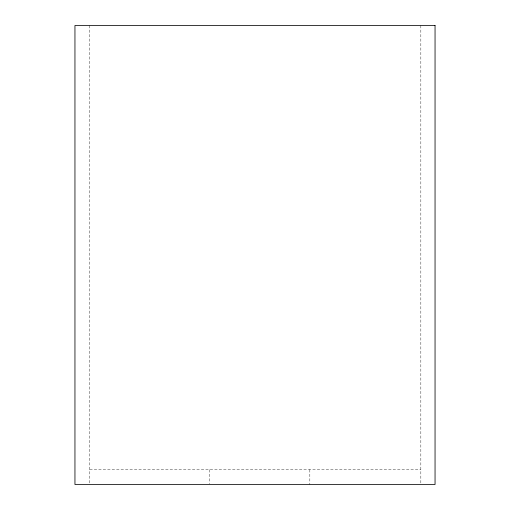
<?xml version="1.0" encoding="UTF-8"?>
<svg xmlns="http://www.w3.org/2000/svg" width="510" height="510" viewBox="0 0 510 510"><rect width="100%" height="100%" fill="white"/><g stroke="black" fill="none" stroke-linecap="round" stroke-linejoin="round"><path stroke-width="0.38" stroke-dasharray="2.55 1.91" d="M89.76 469.691L420.833 469.691M420.833 25.5L420.833 484.5M309.831 469.691L309.831 484.5M209.457 469.691L209.457 483.722M89.76 25.5L89.76 484.5"/><path stroke-width="0.76" d="M435.049 25.5L74.951 25.5L74.951 484.5L435.049 484.5L435.049 25.5"/></g></svg>
